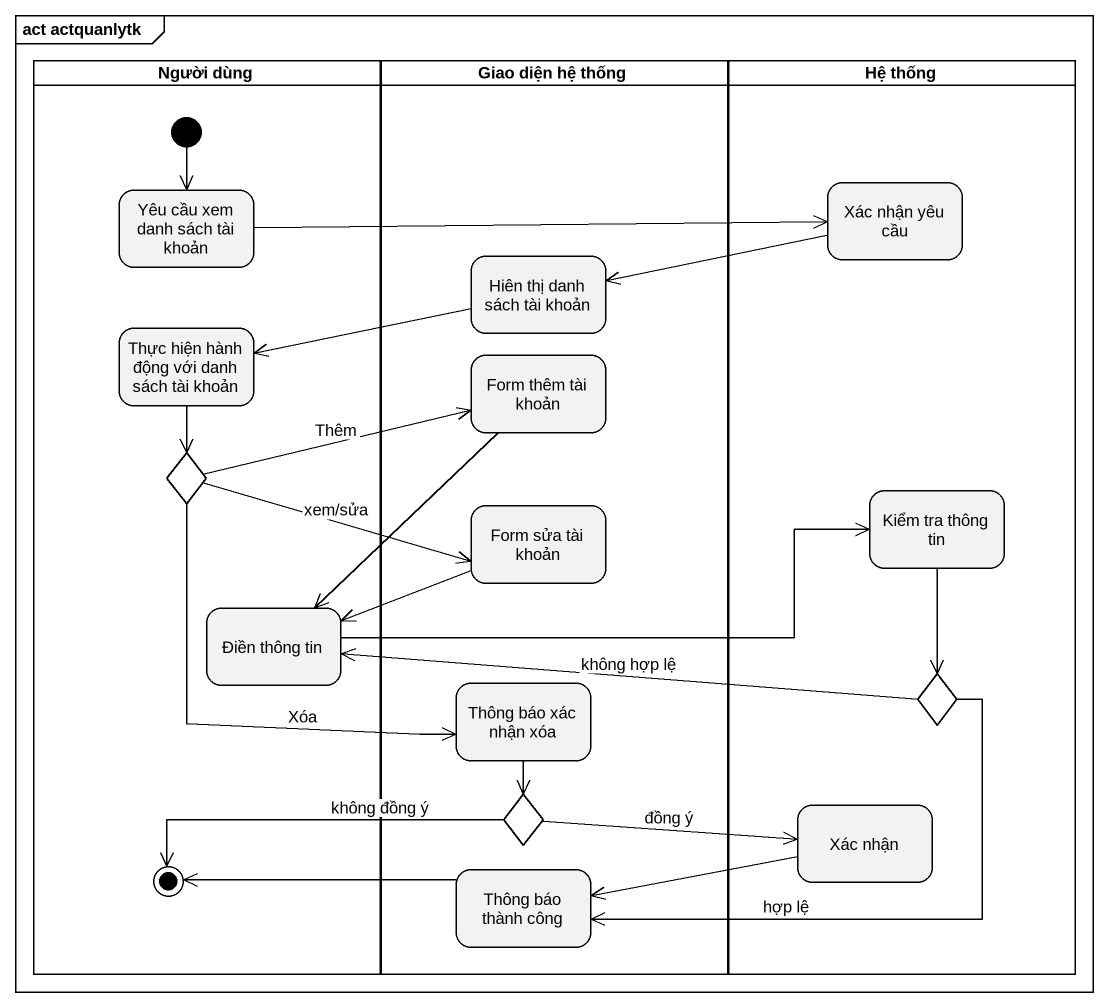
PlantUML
@startuml
mainframe act actquanlytk
hide empty description
state "Người dùng" as Người_dùng <<partition>> {
  state "Yêu cầu xem danh sách tài khoản" as Yêu_cầu_xem_danh_sách_tài
  state "Thực hiện hành động với danh sách tài khoản" as Thực_hiện_hành_động_với
  state choice1 <<choice>>
  state "Điền thông tin" as Điền_thông_tin
  state final1 <<end>>
  [*] --> Yêu_cầu_xem_danh_sách_tài
}
state "Giao diện hệ thống" as Giao_diện_hệ_thống <<partition>> {
  state "Hiên thị danh sách tài khoản" as Hiên_thị_danh_sách_tài_khoản
  state "Form thêm tài khoản" as Form_thêm_tài_khoản
  state "Form sửa tài khoản" as Form_sửa_tài_khoản
  state "Thông báo xác nhận xóa" as Thông_báo_xác_nhận_xóa
  state choice3 <<choice>>
  state "Thông báo thành công" as Thông_báo_thành_công
}
state "Hệ thống" as Hệ_thống <<partition>> {
  state "Xác nhận yêu cầu" as Xác_nhận_yêu_cầu
  state "Kiểm tra thông tin" as Kiểm_tra_thông_tin
  state choice2 <<choice>>
  state "Xác nhận" as Xác_nhận
}
Yêu_cầu_xem_danh_sách_tài -right-> Xác_nhận_yêu_cầu
Xác_nhận_yêu_cầu -left-> Hiên_thị_danh_sách_tài_khoản
Hiên_thị_danh_sách_tài_khoản -left-> Thực_hiện_hành_động_với
Thực_hiện_hành_động_với --> choice1
Form_thêm_tài_khoản --> Điền_thông_tin
choice1 -right-> Form_thêm_tài_khoản : Thêm
choice1 -right-> Form_sửa_tài_khoản : xem/sửa
choice1 --> Thông_báo_xác_nhận_xóa : Xóa
Form_sửa_tài_khoản -left-> Điền_thông_tin
Kiểm_tra_thông_tin --> choice2
Điền_thông_tin -right-> Kiểm_tra_thông_tin
Thông_báo_xác_nhận_xóa --> choice3
choice2 -left-> Điền_thông_tin : không hợp lệ
choice2 -left-> Thông_báo_thành_công : hợp lệ
choice3 -right-> Xác_nhận : đồng ý
choice3 -left-> final1 : không đồng ý
Xác_nhận -left-> Thông_báo_thành_công
Thông_báo_thành_công -left-> final1
@enduml
